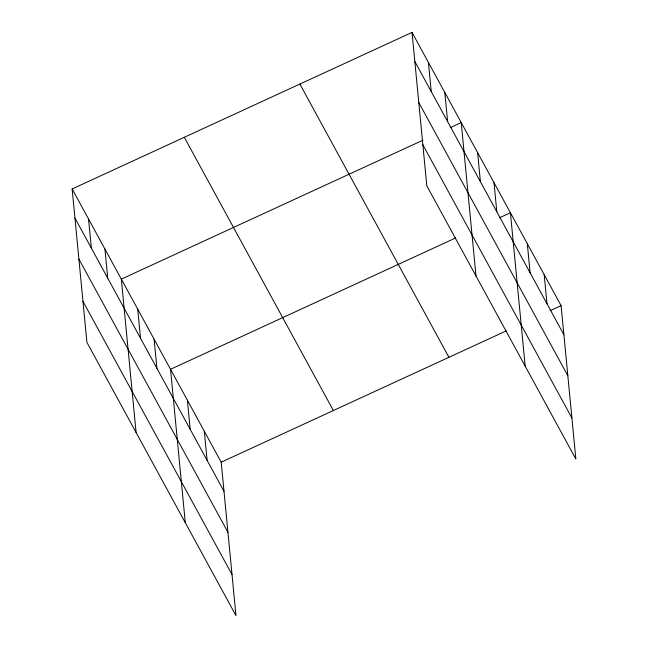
<?xml version="1.0" encoding="UTF-8"?>
<svg xmlns="http://www.w3.org/2000/svg" width="648" height="648" viewBox="0 0 648 648"><rect width="100%" height="100%" fill="white"/><g stroke="black" fill="none" stroke-linecap="round" stroke-linejoin="round"><path stroke-width="0.97" d="M72.147 188.957L221.195 462.194L235.969 615.6L86.913 342.363L72.147 188.957L412.031 32.4L561.087 305.637L575.853 459.043L426.805 185.806L412.031 32.4M422.917 140.211L121.33 279.126L136.104 432.532M450.279 127.607L461.222 122.569L475.988 275.975M455.69 237.938L170.521 369.295L185.288 522.701M499.462 217.777L510.405 212.738L525.18 366.144M221.195 462.194L506.372 330.836M550.144 310.676L561.087 305.637M414.833 61.503L563.89 334.741M418.786 102.522L567.834 375.759M422.852 144.788L571.909 418.025M299.87 84.062L448.926 357.299M184.307 137.295L333.364 410.532M74.941 218.06L223.997 491.297M78.894 259.079L227.95 532.316M82.96 301.344L232.016 574.582M544.19 274.671L546.993 303.774M527.302 243.705L530.105 272.808M494.011 182.679L496.814 211.783M477.617 152.628L480.419 181.732M444.82 92.51L447.622 121.613M428.425 62.459L431.228 91.562M204.306 431.228L207.109 460.331M187.41 400.262L190.212 429.365M154.119 339.236L156.921 368.339M137.724 309.185L140.527 338.288M104.936 249.075L107.738 278.178M88.541 219.016L91.344 248.119"/></g></svg>
